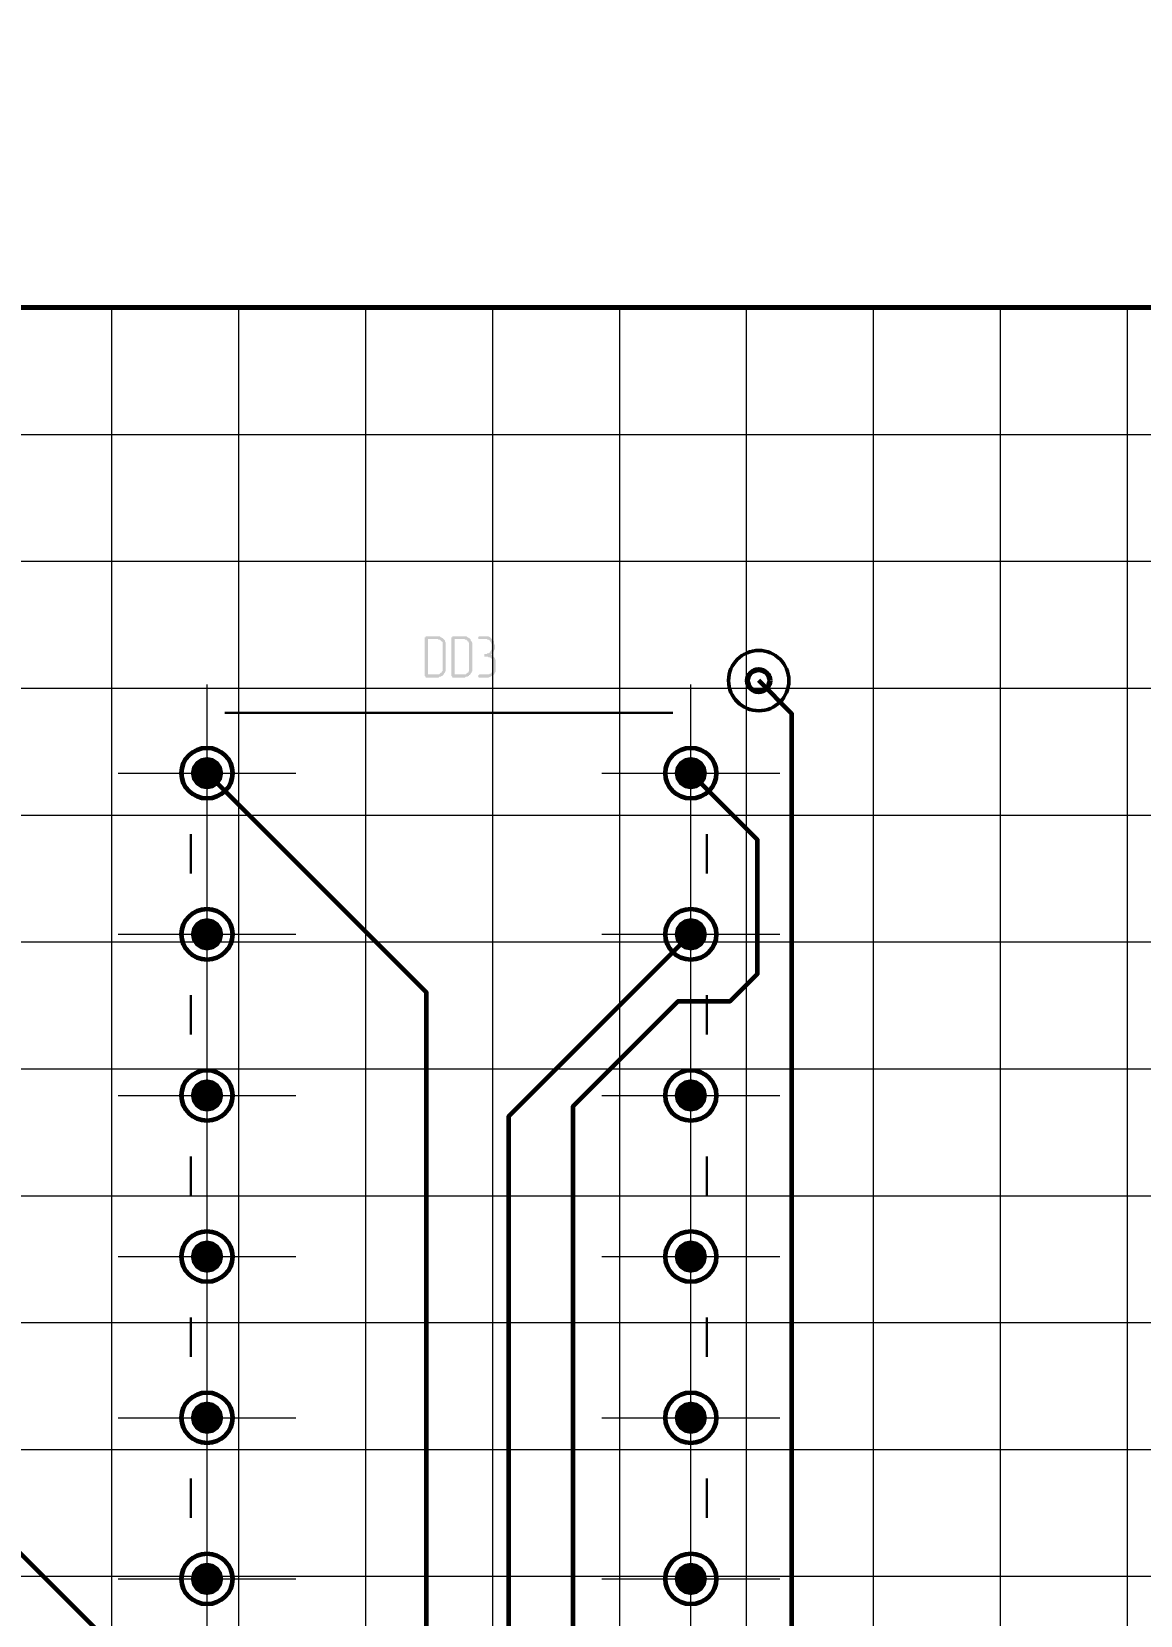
# Paper-space layout 'Layout1' of a CAD drawing. Extents: x -1 to 840, y -1 to 593.
# Drawn here: x 154.77 to 189.7, y 449.96 to 499.88 of the extents above; entities that cross this region are included whole.
import ezdxf

# ---------------------------------------------------------------- set-up
doc = ezdxf.new("R2010")
doc.units = 0
doc.header["$MEASUREMENT"] = 0
doc.layers.get('0').update_dxf_attribs({"linetype": 'CONTINUOUS', "lineweight": 15})
doc.layers.get('DEFPOINTS').update_dxf_attribs({"linetype": 'CONTINUOUS'})
doc.layers.add('PDF _Геометрия', color=7, linetype='CONTINUOUS')
doc.layers.add('PDF _Сплошная заливка', color=7, linetype='CONTINUOUS')
doc.styles.add('GOST type A0', font='', dxfattribs={"oblique": 15, "height": 3.5})
doc.styles.get('GOST type A0').set_extended_font_data('GOST type A')
doc.dimstyles.new('ГОСТ type A', dxfattribs={"dimtxt": 3.5, "dimasz": 3, "dimexe": 2, "dimexo": 0, "dimgap": 1, "dimtad": 1, "dimtoh": 1, "dimtxsty": 'GOST type A0', "dimcen": 0, "dimazin": 2, "dimtfac": 1, "dimtmove": 0, "dimatfit": 3, "dimfxl": 1, "dimarcsym": 0})

# ---------------------------------------------------------------- blocks, each defined once
blk = doc.blocks.new('*D18')
at = {"color": 0, "lineweight": -2, "transparency": 16777216}
for p, q in [((109.29, 491.187), (109.29, 513.187)), ((349.334, 491.187), (349.334, 513.187)), ((112.29, 511.187), (346.334, 511.187))]:
    blk.add_line(p, q, dxfattribs=at)
at = {"color": 0, "transparency": 16777216}
for points in [[(112.29, 511.687), (112.29, 510.687), (109.29, 511.187)], [(346.334, 511.687), (346.334, 510.687), (349.334, 511.187)]]:
    blk.add_solid(points, dxfattribs=at)
at = {"layer": 'DEFPOINTS', "color": 0, "transparency": 16777216}
for p in [(349.334, 511.187), (109.29, 491.187), (349.334, 491.187)]:
    blk.add_point(p, dxfattribs=at)
at = {"color": 0, "transparency": 16777216, "insert": (229.312, 514.2), "char_height": 3.5, "attachment_point": 5, "style": 'GOST type A0'}
blk.add_mtext('120±0,1', dxfattribs=at)
blk = doc.blocks.new('*D19')
at = {"color": 0, "lineweight": -2, "transparency": 16777216}
for p, q in [((114.291, 486.187), (114.291, 503.187)), ((344.334, 486.187), (344.334, 503.187)), ((117.291, 501.187), (341.334, 501.187))]:
    blk.add_line(p, q, dxfattribs=at)
at = {"color": 0, "transparency": 16777216}
for points in [[(117.291, 501.687), (117.291, 500.687), (114.291, 501.187)], [(341.334, 501.687), (341.334, 500.687), (344.334, 501.187)]]:
    blk.add_solid(points, dxfattribs=at)
at = {"layer": 'DEFPOINTS', "color": 0, "transparency": 16777216}
for p in [(344.334, 501.187), (114.291, 486.187), (344.334, 486.187)]:
    blk.add_point(p, dxfattribs=at)
at = {"color": 0, "transparency": 16777216, "insert": (229.312, 503.937), "char_height": 3.5, "attachment_point": 5, "style": 'GOST type A0'}
blk.add_mtext('115', dxfattribs=at)

psp = doc.layouts.get("Layout1")

# ---------------------------------------------------------------- hatches: boundary and pattern name
at = {"layer": 'PDF _Сплошная заливка', "transparency": 33554559}
h = psp.add_hatch(color=256, dxfattribs=at)
h.paths.add_polyline_path([(167.541, 480.741), (167.261, 480.741), (167.261, 479.624), (167.566, 479.624), (167.566, 479.624), (167.592, 479.624), (167.617, 479.624), (167.642, 479.649), (167.642, 479.649), (167.668, 479.674), (167.668, 479.674), (167.693, 479.674), (167.693, 479.7), (167.693, 479.7), (167.719, 479.725), (167.719, 479.751), (167.719, 479.776), (167.719, 479.801), (167.719, 480.538), (167.719, 480.538), (167.719, 480.563), (167.719, 480.563), (167.719, 480.589), (167.719, 480.614), (167.719, 480.64), (167.693, 480.665), (167.668, 480.665), (167.668, 480.665), (167.668, 480.69), (167.642, 480.69), (167.642, 480.716), (167.617, 480.716), (167.592, 480.716), (167.566, 480.741)], flags=0)
h.paths.add_polyline_path([(167.566, 480.817), (167.592, 480.817), (167.617, 480.817), (167.642, 480.817), (167.668, 480.792), (167.719, 480.767), (167.744, 480.741), (167.744, 480.741), (167.744, 480.741), (167.744, 480.741), (167.769, 480.716), (167.795, 480.69), (167.795, 480.665), (167.82, 480.614), (167.82, 480.589), (167.82, 480.563), (167.82, 480.538), (167.82, 479.801), (167.82, 479.801), (167.82, 479.801), (167.82, 479.801), (167.82, 479.776), (167.82, 479.751), (167.82, 479.725), (167.795, 479.7), (167.795, 479.674), (167.769, 479.649), (167.744, 479.598), (167.744, 479.598), (167.719, 479.598), (167.719, 479.573), (167.693, 479.573), (167.668, 479.547), (167.617, 479.547), (167.592, 479.522), (167.541, 479.522), (167.211, 479.522), (167.211, 479.522), (167.185, 479.522), (167.185, 479.547), (167.185, 479.547), (167.185, 479.547), (167.16, 479.573), (167.16, 480.767), (167.16, 480.792), (167.16, 480.792), (167.185, 480.792), (167.185, 480.792), (167.185, 480.817), (167.185, 480.817), (167.211, 480.817), (167.211, 480.817)], flags=0)
h = psp.add_hatch(color=256, dxfattribs=at)
h.paths.add_polyline_path([(168.379, 480.741), (168.1, 480.741), (168.1, 479.624), (168.405, 479.624), (168.405, 479.624), (168.43, 479.624), (168.455, 479.624), (168.455, 479.649), (168.481, 479.649), (168.506, 479.674), (168.506, 479.674), (168.532, 479.674), (168.532, 479.7), (168.532, 479.7), (168.557, 479.725), (168.557, 479.751), (168.557, 479.776), (168.557, 479.801), (168.557, 480.538), (168.557, 480.538), (168.557, 480.563), (168.557, 480.563), (168.557, 480.589), (168.557, 480.614), (168.532, 480.64), (168.532, 480.665), (168.506, 480.665), (168.506, 480.665), (168.506, 480.69), (168.481, 480.69), (168.481, 480.716), (168.455, 480.716), (168.43, 480.716), (168.405, 480.741)], flags=0)
h.paths.add_polyline_path([(168.405, 480.817), (168.43, 480.817), (168.455, 480.817), (168.481, 480.817), (168.506, 480.792), (168.557, 480.767), (168.582, 480.741), (168.582, 480.741), (168.582, 480.741), (168.582, 480.741), (168.608, 480.716), (168.608, 480.69), (168.633, 480.665), (168.659, 480.614), (168.659, 480.589), (168.659, 480.563), (168.659, 480.538), (168.659, 479.801), (168.659, 479.801), (168.659, 479.801), (168.659, 479.801), (168.659, 479.776), (168.659, 479.751), (168.659, 479.725), (168.633, 479.7), (168.633, 479.674), (168.608, 479.649), (168.582, 479.598), (168.582, 479.598), (168.557, 479.598), (168.557, 479.573), (168.532, 479.573), (168.506, 479.547), (168.455, 479.547), (168.43, 479.522), (168.379, 479.522), (168.049, 479.522), (168.049, 479.522), (168.024, 479.522), (168.024, 479.547), (168.024, 479.547), (168.024, 479.547), (167.998, 479.573), (167.998, 480.767), (167.998, 480.792), (167.998, 480.792), (168.024, 480.792), (168.024, 480.792), (168.024, 480.817), (168.024, 480.817), (168.049, 480.817), (168.049, 480.817), (168.379, 480.817)], flags=0)
for points in [[(169.09, 480.817), (169.116, 480.817), (169.141, 480.817), (169.167, 480.817), (169.218, 480.792), (169.243, 480.767), (169.268, 480.741), (169.268, 480.741), (169.294, 480.741), (169.294, 480.716), (169.319, 480.69), (169.345, 480.665), (169.345, 480.614), (169.345, 480.589), (169.37, 480.538), (169.37, 480.462), (169.37, 480.411), (169.37, 480.411), (169.345, 480.386), (169.345, 480.386), (169.345, 480.386), (169.345, 480.36), (169.345, 480.36), (169.319, 480.335), (169.319, 480.335), (169.319, 480.335), (169.319, 480.309), (169.319, 480.309), (169.294, 480.284), (169.294, 480.259), (169.268, 480.259), (169.243, 480.233), (169.268, 480.233), (169.268, 480.233), (169.268, 480.233), (169.294, 480.208), (169.319, 480.208), (169.319, 480.182), (169.345, 480.157), (169.37, 480.132), (169.37, 480.132), (169.37, 480.132), (169.37, 480.106), (169.395, 480.081), (169.395, 480.081), (169.395, 480.055), (169.395, 480.03), (169.395, 479.979), (169.395, 479.801), (169.395, 479.801), (169.395, 479.801), (169.395, 479.801), (169.395, 479.776), (169.395, 479.751), (169.395, 479.725), (169.395, 479.7), (169.37, 479.674), (169.345, 479.624), (169.319, 479.598), (169.319, 479.598), (169.319, 479.598), (169.294, 479.573), (169.268, 479.573), (169.243, 479.547), (169.218, 479.547), (169.167, 479.522), (169.116, 479.522), (168.887, 479.522), (168.887, 479.522), (168.862, 479.522), (168.862, 479.547), (168.862, 479.547), (168.862, 479.547), (168.837, 479.547), (168.837, 479.573), (168.837, 479.573), (168.837, 479.573), (168.862, 479.598), (168.862, 479.598), (168.862, 479.598), (168.862, 479.598), (168.887, 479.624), (168.887, 479.624), (169.141, 479.624), (169.141, 479.624), (169.167, 479.624), (169.192, 479.624), (169.218, 479.649), (169.243, 479.649), (169.268, 479.674), (169.268, 479.674), (169.268, 479.674), (169.268, 479.7), (169.294, 479.7), (169.294, 479.725), (169.294, 479.751), (169.319, 479.776), (169.319, 479.801), (169.319, 479.979), (169.319, 480.005), (169.319, 480.005), (169.319, 480.005), (169.294, 480.03), (169.294, 480.055), (169.294, 480.081), (169.268, 480.106), (169.268, 480.132), (169.243, 480.132), (169.243, 480.132), (169.243, 480.132), (169.218, 480.157), (169.192, 480.157), (169.167, 480.157), (169.141, 480.182), (169.116, 480.182), (169.065, 480.182), (169.065, 480.182), (169.065, 480.182), (169.04, 480.182), (169.04, 480.182), (169.04, 480.208), (169.04, 480.208), (169.04, 480.233), (169.04, 480.233), (169.04, 480.233), (169.04, 480.233), (169.04, 480.259), (169.04, 480.259), (169.04, 480.259), (169.065, 480.259), (169.065, 480.259), (169.09, 480.259), (169.116, 480.259), (169.116, 480.284), (169.141, 480.284), (169.167, 480.284), (169.192, 480.309), (169.218, 480.309), (169.218, 480.335), (169.218, 480.335), (169.218, 480.335), (169.243, 480.36), (169.243, 480.386), (169.268, 480.411), (169.268, 480.436), (169.268, 480.462), (169.268, 480.538), (169.268, 480.538), (169.268, 480.563), (169.268, 480.563), (169.268, 480.589), (169.243, 480.614), (169.243, 480.64), (169.218, 480.665), (169.218, 480.665), (169.218, 480.69), (169.192, 480.69), (169.192, 480.69), (169.167, 480.716), (169.167, 480.716), (169.141, 480.716), (169.116, 480.741), (169.065, 480.741), (168.887, 480.741), (168.887, 480.741), (168.862, 480.741), (168.862, 480.741), (168.862, 480.741), (168.862, 480.741), (168.837, 480.767), (168.837, 480.767), (168.837, 480.792), (168.837, 480.792), (168.862, 480.792), (168.862, 480.817), (168.862, 480.817), (168.862, 480.817), (168.887, 480.817), (168.887, 480.817)], [(160.299, 476.507), (159.789, 476.507), (159.828, 476.703), (159.939, 476.868), (160.104, 476.978), (160.299, 477.017)], [(175.542, 476.507), (175.032, 476.507), (175.071, 476.703), (175.182, 476.868), (175.347, 476.978), (175.542, 477.017)], [(160.299, 471.427), (159.789, 471.427), (159.828, 471.623), (159.939, 471.788), (160.104, 471.898), (160.299, 471.937)], [(175.542, 471.427), (175.032, 471.427), (175.071, 471.623), (175.182, 471.788), (175.347, 471.898), (175.542, 471.937)], [(160.299, 466.347), (159.789, 466.347), (159.828, 466.543), (159.939, 466.708), (160.104, 466.818), (160.299, 466.857)], [(175.542, 466.347), (175.032, 466.347), (175.071, 466.543), (175.182, 466.708), (175.347, 466.818), (175.542, 466.857)], [(160.299, 461.267), (159.789, 461.267), (159.828, 461.463), (159.939, 461.628), (160.104, 461.738), (160.299, 461.777)], [(175.542, 461.267), (175.032, 461.267), (175.071, 461.463), (175.182, 461.628), (175.347, 461.738), (175.542, 461.777)], [(160.299, 456.187), (159.789, 456.187), (159.828, 456.383), (159.939, 456.548), (160.104, 456.658), (160.299, 456.697)], [(175.542, 456.187), (175.032, 456.187), (175.071, 456.383), (175.182, 456.548), (175.347, 456.658), (175.542, 456.697)], [(160.299, 451.107), (159.789, 451.107), (159.828, 451.303), (159.939, 451.468), (160.104, 451.578), (160.299, 451.617)], [(175.542, 451.107), (175.032, 451.107), (175.071, 451.303), (175.182, 451.468), (175.347, 451.578), (175.542, 451.617)]]:
    psp.add_hatch(color=256, dxfattribs=at).paths.add_polyline_path(points)
at = {"layer": 'PDF _Сплошная заливка', "true_color": 0xffffff, "transparency": 33554559}
for points in [[(160.299, 477.017), (160.495, 476.978), (160.66, 476.868), (160.77, 476.703), (160.809, 476.507), (160.299, 476.507)], [(175.542, 477.017), (175.737, 476.978), (175.903, 476.868), (176.013, 476.703), (176.052, 476.507), (175.542, 476.507)], [(160.299, 475.998), (160.104, 476.036), (159.939, 476.147), (159.828, 476.312), (159.789, 476.507), (160.299, 476.507)], [(160.809, 476.507), (160.77, 476.312), (160.66, 476.147), (160.495, 476.036), (160.299, 475.998), (160.299, 476.507)], [(175.542, 475.998), (175.347, 476.036), (175.182, 476.147), (175.071, 476.312), (175.032, 476.507), (175.542, 476.507)], [(176.052, 476.507), (176.013, 476.312), (175.903, 476.147), (175.737, 476.036), (175.542, 475.998), (175.542, 476.507)], [(160.299, 471.937), (160.495, 471.898), (160.66, 471.788), (160.77, 471.623), (160.809, 471.427), (160.299, 471.427)], [(175.542, 471.937), (175.737, 471.898), (175.903, 471.788), (176.013, 471.623), (176.052, 471.427), (175.542, 471.427)], [(160.299, 470.918), (160.104, 470.956), (159.939, 471.067), (159.828, 471.232), (159.789, 471.427), (160.299, 471.427)], [(160.809, 471.427), (160.77, 471.232), (160.66, 471.067), (160.495, 470.956), (160.299, 470.918), (160.299, 471.427)], [(175.542, 470.918), (175.347, 470.956), (175.182, 471.067), (175.071, 471.232), (175.032, 471.427), (175.542, 471.427)], [(176.052, 471.427), (176.013, 471.232), (175.903, 471.067), (175.737, 470.956), (175.542, 470.918), (175.542, 471.427)], [(160.299, 466.857), (160.495, 466.818), (160.66, 466.708), (160.77, 466.543), (160.809, 466.347), (160.299, 466.347)], [(175.542, 466.857), (175.737, 466.818), (175.903, 466.708), (176.013, 466.543), (176.052, 466.347), (175.542, 466.347)], [(160.299, 465.838), (160.104, 465.876), (159.939, 465.987), (159.828, 466.152), (159.789, 466.347), (160.299, 466.347)], [(160.809, 466.347), (160.77, 466.152), (160.66, 465.987), (160.495, 465.876), (160.299, 465.838), (160.299, 466.347)], [(175.542, 465.838), (175.347, 465.876), (175.182, 465.987), (175.071, 466.152), (175.032, 466.347), (175.542, 466.347)], [(176.052, 466.347), (176.013, 466.152), (175.903, 465.987), (175.737, 465.876), (175.542, 465.838), (175.542, 466.347)], [(160.299, 461.777), (160.495, 461.738), (160.66, 461.628), (160.77, 461.463), (160.809, 461.267), (160.299, 461.267)], [(175.542, 461.777), (175.737, 461.738), (175.903, 461.628), (176.013, 461.463), (176.052, 461.267), (175.542, 461.267)], [(160.299, 460.758), (160.104, 460.796), (159.939, 460.907), (159.828, 461.072), (159.789, 461.267), (160.299, 461.267)], [(160.809, 461.267), (160.77, 461.072), (160.66, 460.907), (160.495, 460.796), (160.299, 460.758), (160.299, 461.267)], [(175.542, 460.758), (175.347, 460.796), (175.182, 460.907), (175.071, 461.072), (175.032, 461.267), (175.542, 461.267)], [(176.052, 461.267), (176.013, 461.072), (175.903, 460.907), (175.737, 460.796), (175.542, 460.758), (175.542, 461.267)], [(160.299, 456.697), (160.495, 456.658), (160.66, 456.548), (160.77, 456.383), (160.809, 456.187), (160.299, 456.187)], [(175.542, 456.697), (175.737, 456.658), (175.903, 456.548), (176.013, 456.383), (176.052, 456.187), (175.542, 456.187)], [(160.299, 455.678), (160.104, 455.716), (159.939, 455.827), (159.828, 455.992), (159.789, 456.187), (160.299, 456.187)], [(160.809, 456.187), (160.77, 455.992), (160.66, 455.827), (160.495, 455.716), (160.299, 455.678), (160.299, 456.187)], [(175.542, 455.678), (175.347, 455.716), (175.182, 455.827), (175.071, 455.992), (175.032, 456.187), (175.542, 456.187)], [(176.052, 456.187), (176.013, 455.992), (175.903, 455.827), (175.737, 455.716), (175.542, 455.678), (175.542, 456.187)], [(160.299, 451.617), (160.495, 451.578), (160.66, 451.468), (160.77, 451.303), (160.809, 451.107), (160.299, 451.107)], [(175.542, 451.617), (175.737, 451.578), (175.903, 451.468), (176.013, 451.303), (176.052, 451.107), (175.542, 451.107)], [(160.299, 450.598), (160.104, 450.636), (159.939, 450.747), (159.828, 450.912), (159.789, 451.107), (160.299, 451.107)], [(160.809, 451.107), (160.77, 450.912), (160.66, 450.747), (160.495, 450.636), (160.299, 450.598), (160.299, 451.107)], [(175.542, 450.598), (175.347, 450.636), (175.182, 450.747), (175.071, 450.912), (175.032, 451.107), (175.542, 451.107)], [(176.052, 451.107), (176.013, 450.912), (175.903, 450.747), (175.737, 450.636), (175.542, 450.598), (175.542, 451.107)]]:
    psp.add_hatch(color=7, dxfattribs=at).paths.add_polyline_path(points)

# ---------------------------------------------------------------- linework, layer by layer
at = {"layer": 'PDF _Геометрия', "lineweight": 20}
for points in [[(106.809, 331.188), (109.29, 331.188), (349.334, 331.188), (349.334, 491.187), (109.29, 491.187)], [(108.05, 331.188), (109.29, 331.188), (109.29, 491.187), (349.334, 491.187), (349.334, 331.188)], [(157.299, 328.708), (157.299, 331.188), (157.299, 491.187)], [(161.299, 329.948), (161.299, 331.188), (161.299, 491.187)], [(165.3, 328.708), (165.3, 331.188), (165.3, 491.187)], [(169.301, 329.948), (169.301, 331.188), (169.301, 491.187)], [(173.302, 328.708), (173.302, 331.188), (173.302, 491.187)], [(177.302, 329.948), (177.302, 331.188), (177.302, 491.187)], [(181.303, 328.708), (181.303, 331.188), (181.303, 491.187)], [(185.304, 329.948), (185.304, 331.188), (185.304, 491.187)], [(189.305, 328.708), (189.305, 331.188), (189.305, 491.187)], [(108.05, 487.187), (109.29, 487.187), (349.334, 487.187)], [(106.809, 483.187), (109.29, 483.187), (349.334, 483.187)], [(160.299, 473.707), (160.299, 479.307)], [(175.542, 473.707), (175.542, 479.307)], [(108.05, 479.187), (109.29, 479.187), (349.334, 479.187)], [(160.299, 474.007), (160.299, 479.007)], [(175.542, 474.007), (175.542, 479.007)], [(157.499, 476.507), (163.1, 476.507)], [(157.799, 476.507), (162.8, 476.507)], [(172.742, 476.507), (178.343, 476.507)], [(173.042, 476.507), (178.043, 476.507)], [(106.809, 475.187), (109.29, 475.187), (349.334, 475.187)], [(160.299, 468.627), (160.299, 474.227)], [(160.299, 468.927), (160.299, 473.927)], [(175.542, 468.627), (175.542, 474.227)], [(175.542, 468.927), (175.542, 473.927)], [(157.499, 471.427), (163.1, 471.427)], [(157.799, 471.427), (162.8, 471.427)], [(172.742, 471.427), (178.343, 471.427)], [(173.042, 471.427), (178.043, 471.427)], [(108.05, 471.188), (109.29, 471.188), (349.334, 471.188)], [(160.299, 463.547), (160.299, 469.147)], [(160.299, 463.847), (160.299, 468.847)], [(175.542, 463.547), (175.542, 469.147)], [(175.542, 463.847), (175.542, 468.847)], [(106.809, 467.187), (109.29, 467.187), (349.334, 467.187)], [(157.499, 466.347), (163.1, 466.347)], [(157.799, 466.347), (162.8, 466.347)], [(172.742, 466.347), (178.343, 466.347)], [(173.042, 466.347), (178.043, 466.347)], [(160.299, 458.467), (160.299, 464.067)], [(175.542, 458.467), (175.542, 464.067)], [(160.299, 458.767), (160.299, 463.767)], [(175.542, 458.767), (175.542, 463.767)], [(108.05, 463.188), (109.29, 463.188), (349.334, 463.188)], [(157.499, 461.267), (163.1, 461.267)], [(157.799, 461.267), (162.8, 461.267)], [(172.742, 461.267), (178.343, 461.267)], [(173.042, 461.267), (178.043, 461.267)], [(106.809, 459.187), (109.29, 459.187), (349.334, 459.187)], [(160.299, 453.387), (160.299, 458.987)], [(175.542, 453.387), (175.542, 458.987)], [(160.299, 453.687), (160.299, 458.687)], [(175.542, 453.687), (175.542, 458.687)], [(157.499, 456.187), (163.1, 456.187)], [(157.799, 456.187), (162.8, 456.187)], [(172.742, 456.187), (178.343, 456.187)], [(173.042, 456.187), (178.043, 456.187)], [(108.05, 455.188), (109.29, 455.188), (349.334, 455.188)], [(160.299, 448.307), (160.299, 453.907)], [(175.542, 448.307), (175.542, 453.907)], [(160.299, 448.607), (160.299, 453.607)], [(175.542, 448.607), (175.542, 453.607)], [(106.809, 451.188), (109.29, 451.188), (349.334, 451.188)], [(157.499, 451.107), (163.1, 451.107)], [(157.799, 451.107), (162.8, 451.107)], [(172.742, 451.107), (178.343, 451.107)], [(173.042, 451.107), (178.043, 451.107)]]:
    psp.add_lwpolyline(points, dxfattribs=at)
at = {"layer": 'PDF _Геометрия', "lineweight": 60}
for points in [[(109.29, 491.187), (109.29, 331.188), (349.334, 331.188), (349.334, 491.187)], [(349.334, 491.187), (109.29, 491.187), (109.29, 331.188), (109.29, 491.187)]]:
    psp.add_lwpolyline(points, close=True, dxfattribs=at)
for points in [[(109.29, 491.187), (349.334, 491.187)], [(175.542, 446.027), (178.729, 449.214), (178.729, 478.379), (177.683, 479.425)], [(167.22, 430.188), (160.299, 437.107), (160.299, 440.947), (160.299, 446.027), (149.331, 456.994), (149.331, 460.154), (147.297, 462.188), (147.297, 473.209), (147.297, 478.187)], [(167.876, 425.882), (169.669, 427.674), (169.669, 431.659), (167.216, 434.111), (167.216, 469.592), (160.299, 476.507)], [(171.84, 435.585), (171.84, 466.014), (175.142, 469.316), (176.777, 469.316), (177.64, 470.179), (177.64, 474.41), (175.542, 476.507)], [(142.296, 412.188), (139.83, 414.653), (139.83, 424.815), (145.469, 430.454), (158.121, 430.454), (165.692, 422.885), (173.211, 422.885), (174.787, 424.459), (174.787, 431.571), (173.719, 432.638), (170.366, 432.638), (169.807, 433.197), (169.807, 465.694), (175.542, 471.427)]]:
    psp.add_lwpolyline(points, dxfattribs=at)
at = {"layer": 'PDF _Геометрия', "lineweight": 30}
for points in [[(160.862, 478.413), (174.98, 478.413)], [(159.791, 473.348), (159.791, 474.587)], [(176.05, 473.348), (176.05, 474.587)], [(159.791, 468.268), (159.791, 469.507)], [(176.05, 468.268), (176.05, 469.507)], [(159.791, 463.188), (159.791, 464.427)], [(176.05, 463.188), (176.05, 464.427)], [(159.791, 458.108), (159.791, 459.347)], [(176.05, 458.108), (176.05, 459.347)], [(159.791, 453.028), (159.791, 454.267)], [(176.05, 453.028), (176.05, 454.267)]]:
    psp.add_lwpolyline(points, dxfattribs=at)
at = {"layer": 'PDF _Геометрия', "lineweight": 50}
psp.add_circle((177.683, 479.425), 0.95, dxfattribs=at)
at = {"layer": 'PDF _Геометрия', "color": 7, "lineweight": 70, "true_color": 0xffffff}
psp.add_circle((177.683, 479.425), 0.35, dxfattribs=at)
at = {"layer": 'PDF _Геометрия', "lineweight": 60}
for centre in [(160.299, 476.507), (160.299, 476.507), (175.542, 476.508), (175.542, 476.508), (160.299, 471.427), (160.299, 471.427), (175.542, 471.428), (175.542, 471.428), (160.299, 466.347), (160.299, 466.347), (175.542, 466.348), (175.542, 466.348), (160.299, 461.267), (160.299, 461.267), (175.542, 461.268), (175.542, 461.268), (160.299, 456.187), (160.299, 456.187), (175.542, 456.188), (175.542, 456.188), (160.299, 451.107), (160.299, 451.107), (175.542, 451.108), (175.542, 451.108)]:
    psp.add_circle(centre, 0.8, dxfattribs=at)

# ---------------------------------------------------------------- dimensions: what is measured, and where the dimension line sits
for base, p1, p2, text, picture, middle in [((349.334, 511.187), (109.29, 491.187), (349.334, 491.187), '120±0,1', '*D18', (229.312, 514.2)), ((344.334, 501.187), (114.291, 486.187), (344.334, 486.187), '115', '*D19', (229.312, 503.937))]:
    dim = psp.add_linear_dim(base=base, p1=p1, p2=p2, text=text, dimstyle='ГОСТ type A')
    dim.commit()
    dim.dimension.update_dxf_attribs({"geometry": picture, "text_midpoint": middle})

doc.saveas('drawing.dxf')
